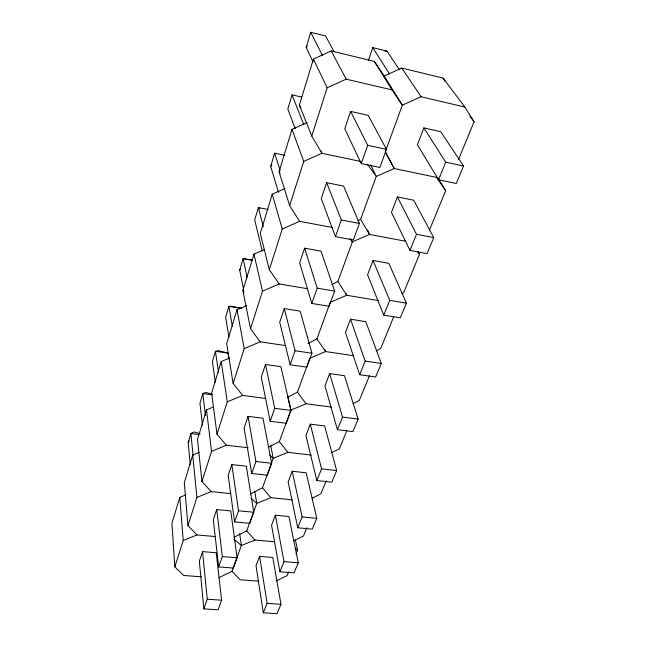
<?xml version="1.0" encoding="UTF-8"?>
<svg xmlns="http://www.w3.org/2000/svg" width="646" height="646" viewBox="0 0 646 646"><rect width="100%" height="100%" fill="white"/><g stroke="black" fill="none" stroke-linecap="round" stroke-linejoin="round"><path stroke-width="0.97" d="M190.271 464.716L188.188 442.615L190.901 433.514L194.18 431.94L200.268 433.886M243.647 289.707L239.698 270.149L243.154 258.578L252.61 260.217M278.499 192.363L270.698 166.369L274.639 153.175L284.91 155.298M301.666 97.053L292.049 94.873L287.825 109.013L295.165 128.683M313.092 62.016L306.204 47.489L310.742 32.3L325.608 35.974L334.168 51.922M185.935 494.86L179.822 497.363L171.917 523.308L174.84 566.817L183.69 575.481L201.399 576.821M199.041 452.418L192.726 455.034L184.304 482.675L187.954 525.578L196.965 534.936L215.659 536.584M213.503 406.923L206.494 409.863L197.498 439.369L201.972 481.48L211.153 491.614L230.856 493.617M229.395 358.086L221.215 361.558L211.597 393.123L216.999 434.217L226.342 445.223L248.088 447.743M246.764 305.566L237.001 309.773L226.681 343.624L233.141 383.449L242.646 395.425L265.49 398.429M285.548 345.594L260.193 341.823L250.527 328.757L242.872 290.514L253.967 254.12L264.117 249.687M284.951 188.527L272.241 194.155L260.281 233.392L269.309 269.681L279.137 283.965L307.657 288.738M332.658 227.529L299.639 221.336L289.658 205.662L279.064 171.771L292 129.345L307.238 122.49M361.235 161.573L321.91 153.312L311.792 136.056L299.381 105.112L313.415 59.093L331.212 50.945L374.365 61.418L384.209 76.002L402.329 105.153L385.266 151.842L394.221 168.509L436.502 177.392L445.667 190.715L429.291 230.477M174.84 566.817L183.206 540.5L179.822 497.363M187.954 525.578L196.893 497.444L192.726 455.034M201.972 481.48L211.549 451.344L206.494 409.863M216.999 434.217L227.287 401.86L221.215 361.558M233.141 383.449L244.212 348.614L237.001 309.773M250.527 328.757L262.486 291.152L253.967 254.12M269.309 269.681L282.262 228.95L272.241 194.155M289.658 205.662L303.733 161.403L292 129.345M311.792 136.056L327.134 87.791L313.415 59.093M202.561 551.627L199.356 561.172L203.853 608.863L218.09 609.8L221.602 600.199L216.216 552.766L202.561 551.627L207.261 599.213L203.853 608.863M216.709 509.573L213.285 519.764L218.679 566.913L233.351 568.076L237.114 557.789L230.759 510.921L216.709 509.573L222.337 556.569L218.679 566.913M231.833 464.587L228.167 475.488L234.587 521.911L249.719 523.317L253.765 512.262L246.304 466.178L231.833 464.587L238.519 510.792L234.587 521.911M248.056 416.347L244.123 428.048L251.706 473.494L267.323 475.19L271.675 463.279L262.97 418.22L248.056 416.347L255.937 461.519L251.706 473.494M265.49 364.489L261.259 377.086L270.165 421.273L286.307 423.283L291.007 410.428L280.881 366.678L265.49 364.489L274.736 408.329L270.165 421.273M284.288 308.602L279.718 322.192L290.135 364.764L306.834 367.154L311.929 353.217L300.18 311.146L284.288 308.602L295.093 350.738L290.135 364.764M304.605 248.185L299.655 262.898L311.816 303.434L329.105 306.252L334.644 291.104L321.03 251.141L304.605 248.185L317.21 288.173L311.816 303.434M326.634 182.673L321.264 198.645L335.435 236.63L353.354 239.949L359.402 223.419L343.632 186.096L326.634 182.673L341.322 219.971L335.435 236.63M350.6 111.387L344.754 128.788L361.251 163.583L379.856 167.484L386.478 149.371L368.22 115.359L350.6 111.387L367.711 145.326L361.251 163.583M368.398 60.538L372.75 47.61L387.051 51.147L399.155 69.324M218.986 577.661L231.946 571.274L241.37 545.507L239.674 533.604M234.175 537.165L246.707 530.899L256.761 503.395L254.807 491.679M250.236 493.988L262.47 487.787L273.226 458.353L270.731 445.635M268.195 447.371L279.338 441.638L290.87 410.073L287.712 396.418M287.623 397.258L297.435 392.122L309.491 359.136M308.102 343.551L316.903 338.867L330.276 302.288L346.716 295.279L378.419 300.584M331.794 284.733L337.898 281.422L352.353 241.879L351.262 239.125M358.005 220.722L360.613 219.285L376.295 176.39L394.221 168.509L385.743 152.569M259.595 556.376L256.018 565.718L263.31 612.796L277.045 613.7L280.962 604.301L272.782 557.474L259.595 556.376L267.129 603.348L263.31 612.796M275.374 515.217L271.554 525.19L279.912 571.758L294.051 572.873L298.242 562.819L288.932 516.525L275.374 515.217L284.006 561.649L279.912 571.758M292.234 471.249L288.148 481.9L297.709 527.782L312.268 529.139L316.766 518.35L306.18 472.783L292.234 471.249L302.102 516.929L297.709 527.782M310.29 424.156L305.913 435.582L316.831 480.543L331.834 482.174L336.671 470.563L324.647 425.956L310.29 424.156L321.555 468.867L316.831 480.543M329.67 373.606L324.962 385.88L337.422 429.671L352.902 431.601L358.118 419.084L344.463 375.706L329.67 373.606L342.517 417.074L337.422 429.671M350.528 319.205L345.457 332.424L359.66 374.712L375.649 376.998L381.293 363.456L365.781 321.643L350.528 319.205L365.176 361.082L359.66 374.712M373.033 260.491L367.558 274.776L383.764 315.159L400.294 317.856L406.415 303.16L388.779 263.318L373.033 260.491L389.748 300.358L383.764 315.159M397.403 196.925L391.468 212.405L409.96 250.422L427.063 253.587L433.732 237.583L413.666 200.203L397.403 196.925L416.492 234.296L409.96 250.422M423.873 127.892L417.413 144.728L438.553 179.782L456.262 183.496L463.553 166.006L440.693 131.679L423.873 127.892L445.692 162.146L463.553 166.006M438.553 179.782L445.692 162.146M288.633 571.976L287.147 575.586L275.979 581.02M296.062 553.953L297.548 550.344L295.351 539.547M306.874 527.693L303.434 536.043L293.639 540.872M326.157 480.874L320.804 493.867L312.123 498.211M346.837 430.656L339.376 448.776L331.713 452.668M369.496 375.665L359.273 400.463L353.079 403.661M393.81 316.621L380.647 348.574L376.279 350.859M418.164 251.577L419.496 254.258L403.669 292.686L401.941 293.607M458.507 159.546L474.083 121.723L464.845 107.042L443.051 78.093L401.772 68.072L384.209 76.002M188.188 442.615L189.197 440.927M239.698 270.149L240.772 268.461M270.698 166.369L271.805 164.714M306.204 47.489L307.334 45.89M327.134 87.791L346.191 79.159L392.041 89.931L402.329 105.153L421.111 96.763L464.845 107.042M303.733 161.403L321.91 153.312L320.779 150.518M282.262 228.95L299.639 221.336M262.486 291.152L279.137 283.965M244.212 348.614L260.193 341.823M309.838 358.191L325.624 351.553L353.209 355.655M227.287 401.86L242.646 395.425M290.87 410.073L306.059 403.774L331.56 407.125M211.549 451.344L226.342 445.223M311.324 455.083L287.85 452.353L273.226 458.353L269.64 454.978M196.893 497.444L211.153 491.614M292.363 499.859L270.868 497.678L256.761 503.395L251.132 498.421M183.206 540.5L196.965 534.936M274.534 541.768L254.984 540.048L241.37 545.507L233.884 539.297M385.097 51.284L387.051 51.147M207.261 599.213L221.602 600.199M267.129 603.348L280.962 604.301M258.707 581.158L240.11 579.753L231.946 571.274M222.337 556.569L237.114 557.789M284.006 561.649L298.242 562.819M238.519 510.792L253.765 512.262M302.102 516.929L316.766 518.35M255.937 461.519L271.675 463.279M321.555 468.867L336.671 470.563M198.855 434.459L190.901 433.514L193.073 455.527M274.736 408.329L291.007 410.428M342.517 417.074L358.118 419.084M212.235 394.843L202.82 393.616L199.945 403.249L202.464 425.221M228.975 359.079L228.014 353.112L215.457 351.311L212.405 361.534L215.28 382.295M295.093 350.738L311.929 353.217M365.176 361.082L381.293 363.456M248.153 259.49L251.819 260.104M317.21 288.173L334.644 291.104M389.748 300.358L406.415 303.16M405.551 241.216L369.512 234.45L352.353 241.879L349.857 238.745M246.142 259.143L243.154 258.578L247.095 277.247M341.322 219.971L359.402 223.419M416.492 234.296L433.732 237.583M268.098 209.465L258.376 207.616L254.694 219.955L262.333 251.173M367.711 145.326L386.478 149.371M228.014 353.112L218.614 350.673L215.457 351.311L218.485 372.225M212.373 394.278L206.042 392.477L202.82 393.616L205.444 415.475M259.813 208.262L258.376 207.616L263.318 226.883M295.27 548.357L297.548 550.344M246.707 530.899L254.984 540.048M262.47 487.787L270.868 497.678M279.338 441.638L287.85 452.353M469.9 116.135L474.083 121.723M417.8 251.98L419.496 254.258M297.435 392.122L306.059 403.774M367.34 164.229L376.295 176.39L370.57 164.73M242.872 290.514L244.026 292.113M316.903 338.867L325.624 351.553L325.051 349.631M401.772 68.072L421.111 96.763M372.75 47.61L389.554 74.007M337.898 281.422L346.716 295.279L346.046 293.397M443.051 78.093L445.151 81.404M279.064 171.771L280.122 173.451M374.365 61.418L392.041 89.931M437.931 177.9L445.667 190.715M360.613 219.285L369.512 234.45L367.55 229.919M299.381 105.112L300.907 107.729M331.212 50.945L346.191 79.159M310.742 32.3L322.515 55.661M292.049 94.873L303.798 124.71M274.639 153.175L280.098 170.496M232.342 326.238L228.878 306.382L231.962 306.309L241.765 308.417L228.878 306.382L225.632 317.243L228.926 336.978"/></g></svg>
